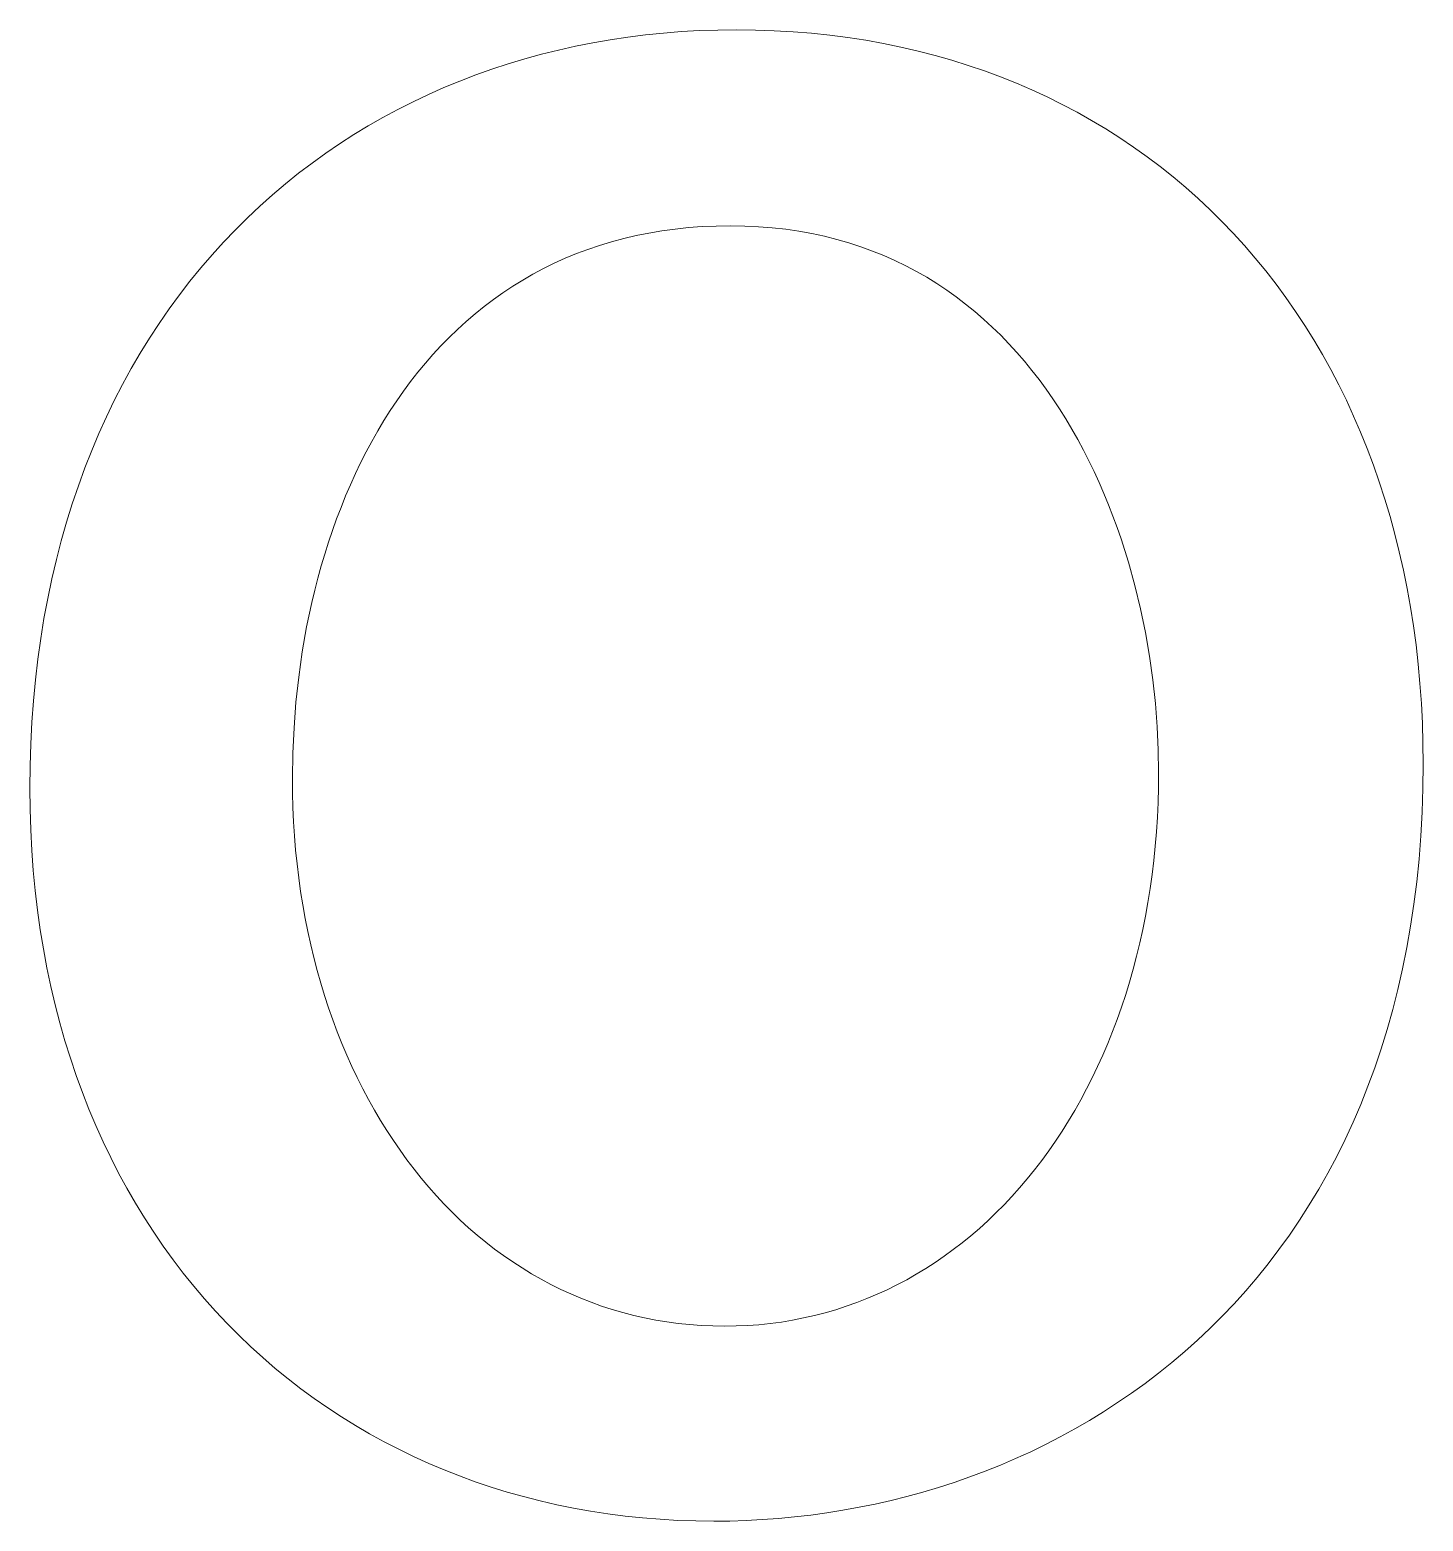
# Model space of a CAD drawing. Header units: millimetres. Extents: x -658 to 2773, y 81 to 2478.
# Drawn here: x 2289.82 to 2306.06, y 138.5 to 155.89 of the extents above; entities that cross this region are included whole.
import ezdxf

# ---------------------------------------------------------------- set-up
doc = ezdxf.new("R2010")
doc.units = ezdxf.units.MM
doc.header["$MEASUREMENT"] = 0
doc.layers.add('Domyślny', color=7, linetype='Continuous', true_color=0x000000)

msp = doc.modelspace()

# ---------------------------------------------------------------- linework, layer by layer
at = {"layer": 'Domyślny', "color": 18, "lineweight": 15, "true_color": 0x000000}
for p, q in [((2296.587, 155.773), (2296.792, 155.804)), ((2296.792, 155.804), (2296.999, 155.83)), ((2296.999, 155.83), (2297.207, 155.851)), ((2297.207, 155.851), (2297.417, 155.868)), ((2297.417, 155.868), (2297.629, 155.88)), ((2297.629, 155.88), (2297.842, 155.887)), ((2297.842, 155.887), (2298.056, 155.889)), ((2298.056, 155.889), (2298.279, 155.887)), ((2298.279, 155.887), (2298.499, 155.879)), ((2298.499, 155.879), (2298.718, 155.866)), ((2298.718, 155.866), (2298.933, 155.849)), ((2298.933, 155.849), (2299.146, 155.826)), ((2299.146, 155.826), (2299.357, 155.799)), ((2299.357, 155.799), (2299.566, 155.767)), ((2295.786, 155.604), (2295.983, 155.653)), ((2295.983, 155.653), (2296.183, 155.698)), ((2296.183, 155.698), (2296.384, 155.738)), ((2296.384, 155.738), (2296.587, 155.773)), ((2299.566, 155.767), (2299.771, 155.73)), ((2299.771, 155.73), (2299.975, 155.688)), ((2299.975, 155.688), (2300.175, 155.642)), ((2300.175, 155.642), (2300.373, 155.591)), ((2295.207, 155.43), (2295.398, 155.493)), ((2295.398, 155.493), (2295.591, 155.551)), ((2295.591, 155.551), (2295.786, 155.604)), ((2300.373, 155.591), (2300.569, 155.535)), ((2300.569, 155.535), (2300.761, 155.475)), ((2300.761, 155.475), (2300.951, 155.41)), ((2294.648, 155.216), (2294.832, 155.292)), ((2294.832, 155.292), (2295.018, 155.363)), ((2295.018, 155.363), (2295.207, 155.43)), ((2300.951, 155.41), (2301.138, 155.341)), ((2301.138, 155.341), (2301.322, 155.267)), ((2301.322, 155.267), (2301.503, 155.189)), ((2294.288, 155.05), (2294.467, 155.135)), ((2294.467, 155.135), (2294.648, 155.216)), ((2301.503, 155.189), (2301.682, 155.106)), ((2301.682, 155.106), (2301.857, 155.02)), ((2293.937, 154.868), (2294.111, 154.961)), ((2294.111, 154.961), (2294.288, 155.05)), ((2301.857, 155.02), (2302.03, 154.929)), ((2302.03, 154.929), (2302.199, 154.833)), ((2293.598, 154.668), (2293.766, 154.77)), ((2293.766, 154.77), (2293.937, 154.868)), ((2302.199, 154.833), (2302.365, 154.734)), ((2293.432, 154.561), (2293.598, 154.668)), ((2302.365, 154.734), (2302.529, 154.63)), ((2302.529, 154.63), (2302.689, 154.522)), ((2293.11, 154.336), (2293.269, 154.451)), ((2293.269, 154.451), (2293.432, 154.561)), ((2302.689, 154.522), (2302.845, 154.41)), ((2302.845, 154.41), (2302.999, 154.295)), ((2292.953, 154.217), (2293.11, 154.336)), ((2302.999, 154.295), (2303.149, 154.175)), ((2292.649, 153.966), (2292.799, 154.093)), ((2292.799, 154.093), (2292.953, 154.217)), ((2303.149, 154.175), (2303.297, 154.051)), ((2303.297, 154.051), (2303.44, 153.923)), ((2292.501, 153.834), (2292.649, 153.966)), ((2303.44, 153.923), (2303.581, 153.792)), ((2292.357, 153.699), (2292.501, 153.834)), ((2303.581, 153.792), (2303.718, 153.656)), ((2292.078, 153.415), (2292.216, 153.559)), ((2292.216, 153.559), (2292.357, 153.699)), ((2297.189, 153.546), (2297.038, 153.52)), ((2297.343, 153.567), (2297.189, 153.546)), ((2297.5, 153.583), (2297.343, 153.567)), ((2297.66, 153.595), (2297.5, 153.583)), ((2297.822, 153.602), (2297.66, 153.595)), ((2297.988, 153.604), (2297.822, 153.602)), ((2298.154, 153.602), (2297.988, 153.604)), ((2298.317, 153.594), (2298.154, 153.602)), ((2298.476, 153.581), (2298.317, 153.594)), ((2298.633, 153.564), (2298.476, 153.581)), ((2298.787, 153.541), (2298.633, 153.564)), ((2298.937, 153.514), (2298.787, 153.541)), ((2303.718, 153.656), (2303.851, 153.517)), ((2291.944, 153.267), (2292.078, 153.415)), ((2296.463, 153.376), (2296.327, 153.33)), ((2296.603, 153.419), (2296.463, 153.376)), ((2296.745, 153.457), (2296.603, 153.419)), ((2296.89, 153.491), (2296.745, 153.457)), ((2297.038, 153.52), (2296.89, 153.491)), ((2299.085, 153.482), (2298.937, 153.514)), ((2299.229, 153.446), (2299.085, 153.482)), ((2299.37, 153.405), (2299.229, 153.446)), ((2299.509, 153.36), (2299.37, 153.405)), ((2299.644, 153.31), (2299.509, 153.36)), ((2303.851, 153.517), (2303.981, 153.374)), ((2303.981, 153.374), (2304.107, 153.228)), ((2291.814, 153.115), (2291.944, 153.267)), ((2296.062, 153.226), (2295.934, 153.168)), ((2296.193, 153.28), (2296.062, 153.226)), ((2296.327, 153.33), (2296.193, 153.28)), ((2299.776, 153.257), (2299.644, 153.31)), ((2299.906, 153.199), (2299.776, 153.257)), ((2300.032, 153.138), (2299.906, 153.199)), ((2304.107, 153.228), (2304.23, 153.078)), ((2291.687, 152.959), (2291.814, 153.115)), ((2295.686, 153.041), (2295.567, 152.972)), ((2295.809, 153.106), (2295.686, 153.041)), ((2295.934, 153.168), (2295.809, 153.106)), ((2300.156, 153.073), (2300.032, 153.138)), ((2300.276, 153.004), (2300.156, 153.073)), ((2304.23, 153.078), (2304.35, 152.924)), ((2291.563, 152.799), (2291.687, 152.959)), ((2295.45, 152.9), (2295.336, 152.824)), ((2295.567, 152.972), (2295.45, 152.9)), ((2300.394, 152.931), (2300.276, 153.004)), ((2300.509, 152.855), (2300.394, 152.931)), ((2300.621, 152.775), (2300.509, 152.855)), ((2304.35, 152.924), (2304.465, 152.767)), ((2291.443, 152.635), (2291.563, 152.799)), ((2295.115, 152.663), (2295.01, 152.577)), ((2295.224, 152.745), (2295.115, 152.663)), ((2295.336, 152.824), (2295.224, 152.745)), ((2300.73, 152.692), (2300.621, 152.775)), ((2300.836, 152.606), (2300.73, 152.692)), ((2304.465, 152.767), (2304.577, 152.606)), ((2291.327, 152.467), (2291.443, 152.635)), ((2294.906, 152.489), (2294.806, 152.397)), ((2295.01, 152.577), (2294.906, 152.489)), ((2300.94, 152.516), (2300.836, 152.606)), ((2301.041, 152.424), (2300.94, 152.516)), ((2304.577, 152.606), (2304.685, 152.442)), ((2291.215, 152.295), (2291.327, 152.467)), ((2294.806, 152.397), (2294.708, 152.303)), ((2301.139, 152.328), (2301.041, 152.424)), ((2301.234, 152.23), (2301.139, 152.328)), ((2304.685, 152.442), (2304.79, 152.274)), ((2291.107, 152.119), (2291.215, 152.295)), ((2294.613, 152.205), (2294.52, 152.105)), ((2294.708, 152.303), (2294.613, 152.205)), ((2301.326, 152.129), (2301.234, 152.23)), ((2304.79, 152.274), (2304.89, 152.103)), ((2291.002, 151.939), (2291.107, 152.119)), ((2294.431, 152.002), (2294.344, 151.897)), ((2294.52, 152.105), (2294.431, 152.002)), ((2301.416, 152.026), (2301.326, 152.129)), ((2301.503, 151.919), (2301.416, 152.026)), ((2304.89, 152.103), (2304.987, 151.929)), ((2290.902, 151.756), (2291.002, 151.939)), ((2294.259, 151.789), (2294.177, 151.678)), ((2294.344, 151.897), (2294.259, 151.789)), ((2301.588, 151.811), (2301.503, 151.919)), ((2301.669, 151.7), (2301.588, 151.811)), ((2304.987, 151.929), (2305.08, 151.751)), ((2290.805, 151.568), (2290.902, 151.756)), ((2294.177, 151.678), (2294.098, 151.565)), ((2301.748, 151.586), (2301.669, 151.7)), ((2305.08, 151.751), (2305.169, 151.57)), ((2290.713, 151.377), (2290.805, 151.568)), ((2294.021, 151.45), (2293.947, 151.333)), ((2294.098, 151.565), (2294.021, 151.45)), ((2301.825, 151.471), (2301.748, 151.586)), ((2301.899, 151.354), (2301.825, 151.471)), ((2305.169, 151.57), (2305.254, 151.386)), ((2290.625, 151.182), (2290.713, 151.377)), ((2293.947, 151.333), (2293.876, 151.213)), ((2301.97, 151.234), (2301.899, 151.354)), ((2305.254, 151.386), (2305.335, 151.198)), ((2290.541, 150.983), (2290.625, 151.182)), ((2293.876, 151.213), (2293.807, 151.091)), ((2302.038, 151.113), (2301.97, 151.234)), ((2302.104, 150.99), (2302.038, 151.113)), ((2305.335, 151.198), (2305.412, 151.008)), ((2290.461, 150.781), (2290.541, 150.983)), ((2293.741, 150.968), (2293.677, 150.842)), ((2293.807, 151.091), (2293.741, 150.968)), ((2302.168, 150.865), (2302.104, 150.99)), ((2305.412, 151.008), (2305.485, 150.814)), ((2290.386, 150.574), (2290.461, 150.781)), ((2293.677, 150.842), (2293.616, 150.715)), ((2302.229, 150.739), (2302.168, 150.865)), ((2305.485, 150.814), (2305.553, 150.618)), ((2290.315, 150.364), (2290.386, 150.574)), ((2293.557, 150.586), (2293.501, 150.455)), ((2293.616, 150.715), (2293.557, 150.586)), ((2302.287, 150.611), (2302.229, 150.739)), ((2302.343, 150.482), (2302.287, 150.611)), ((2305.553, 150.618), (2305.618, 150.418)), ((2293.501, 150.455), (2293.448, 150.322)), ((2302.397, 150.351), (2302.343, 150.482)), ((2305.618, 150.418), (2305.678, 150.216)), ((2290.248, 150.151), (2290.315, 150.364)), ((2293.448, 150.322), (2293.397, 150.188)), ((2302.448, 150.22), (2302.397, 150.351)), ((2290.186, 149.933), (2290.248, 150.151)), ((2293.348, 150.053), (2293.302, 149.916)), ((2293.397, 150.188), (2293.348, 150.053)), ((2302.496, 150.087), (2302.448, 150.22)), ((2302.542, 149.954), (2302.496, 150.087)), ((2305.678, 150.216), (2305.735, 150.01)), ((2290.129, 149.712), (2290.186, 149.933)), ((2293.302, 149.916), (2293.258, 149.778)), ((2302.586, 149.819), (2302.542, 149.954)), ((2305.735, 150.01), (2305.786, 149.802)), ((2290.077, 149.488), (2290.129, 149.712)), ((2293.258, 149.778), (2293.217, 149.639)), ((2302.627, 149.684), (2302.586, 149.819)), ((2305.786, 149.802), (2305.834, 149.591)), ((2293.217, 149.639), (2293.178, 149.498)), ((2302.703, 149.412), (2302.627, 149.684)), ((2305.834, 149.591), (2305.877, 149.377)), ((2290.029, 149.259), (2290.077, 149.488)), ((2293.142, 149.357), (2293.108, 149.214)), ((2293.178, 149.498), (2293.142, 149.357)), ((2302.769, 149.137), (2302.703, 149.412)), ((2305.877, 149.377), (2305.916, 149.16)), ((2289.985, 149.028), (2290.029, 149.259)), ((2293.108, 149.214), (2293.047, 148.927)), ((2289.947, 148.792), (2289.985, 149.028)), ((2302.826, 148.862), (2302.769, 149.137)), ((2305.916, 149.16), (2305.951, 148.941)), ((2293.047, 148.927), (2292.996, 148.636)), ((2302.873, 148.586), (2302.826, 148.862)), ((2305.951, 148.941), (2305.981, 148.719)), ((2289.914, 148.553), (2289.947, 148.792)), ((2305.981, 148.719), (2306.006, 148.494)), ((2289.885, 148.311), (2289.914, 148.553)), ((2292.996, 148.636), (2292.955, 148.344)), ((2302.912, 148.311), (2302.873, 148.586)), ((2306.006, 148.494), (2306.027, 148.267)), ((2289.862, 148.065), (2289.885, 148.311)), ((2292.955, 148.344), (2292.922, 148.049)), ((2302.942, 148.037), (2302.912, 148.311)), ((2306.027, 148.267), (2306.043, 148.037)), ((2289.844, 147.816), (2289.862, 148.065)), ((2292.922, 148.049), (2292.9, 147.753)), ((2302.963, 147.765), (2302.942, 148.037)), ((2306.043, 148.037), (2306.055, 147.805)), ((2289.83, 147.563), (2289.844, 147.816)), ((2306.055, 147.805), (2306.062, 147.57)), ((2292.9, 147.753), (2292.886, 147.457)), ((2302.976, 147.496), (2302.963, 147.765)), ((2289.823, 147.307), (2289.83, 147.563)), ((2292.886, 147.457), (2292.881, 147.161)), ((2302.98, 147.23), (2302.976, 147.496)), ((2306.062, 147.57), (2306.064, 147.333)), ((2289.82, 147.047), (2289.823, 147.307)), ((2306.064, 147.333), (2306.061, 147.047)), ((2292.881, 147.161), (2292.883, 146.992)), ((2302.978, 147.055), (2302.98, 147.23)), ((2289.822, 146.803), (2289.82, 147.047)), ((2292.883, 146.992), (2292.888, 146.823)), ((2302.974, 146.882), (2302.978, 147.055)), ((2306.061, 147.047), (2306.052, 146.767)), ((2289.83, 146.561), (2289.822, 146.803)), ((2292.888, 146.823), (2292.895, 146.657)), ((2302.966, 146.71), (2302.974, 146.882)), ((2306.052, 146.767), (2306.037, 146.491)), ((2292.895, 146.657), (2292.906, 146.491)), ((2302.955, 146.54), (2302.966, 146.71)), ((2289.843, 146.323), (2289.83, 146.561)), ((2292.906, 146.491), (2292.919, 146.327)), ((2302.941, 146.372), (2302.955, 146.54)), ((2306.037, 146.491), (2306.016, 146.221)), ((2289.86, 146.087), (2289.843, 146.323)), ((2292.919, 146.327), (2292.936, 146.164)), ((2302.924, 146.205), (2302.941, 146.372)), ((2289.882, 145.854), (2289.86, 146.087)), ((2292.936, 146.164), (2292.955, 146.003)), ((2302.904, 146.04), (2302.924, 146.205)), ((2306.016, 146.221), (2305.989, 145.955)), ((2292.955, 146.003), (2292.977, 145.844)), ((2302.855, 145.716), (2302.881, 145.877)), ((2302.881, 145.877), (2302.904, 146.04)), ((2305.989, 145.955), (2305.956, 145.695)), ((2289.909, 145.625), (2289.882, 145.854)), ((2292.977, 145.844), (2293.003, 145.686)), ((2302.827, 145.556), (2302.855, 145.716)), ((2289.941, 145.398), (2289.909, 145.625)), ((2293.003, 145.686), (2293.031, 145.53)), ((2293.031, 145.53), (2293.061, 145.376)), ((2302.795, 145.399), (2302.827, 145.556)), ((2305.956, 145.695), (2305.917, 145.439)), ((2289.978, 145.175), (2289.941, 145.398)), ((2293.061, 145.376), (2293.095, 145.223)), ((2302.761, 145.243), (2302.795, 145.399)), ((2305.917, 145.439), (2305.873, 145.189)), ((2293.095, 145.223), (2293.131, 145.072)), ((2302.723, 145.089), (2302.761, 145.243)), ((2305.873, 145.189), (2305.824, 144.943)), ((2290.019, 144.954), (2289.978, 145.175)), ((2293.131, 145.072), (2293.17, 144.923)), ((2302.684, 144.938), (2302.723, 145.089)), ((2290.065, 144.737), (2290.019, 144.954)), ((2293.17, 144.923), (2293.212, 144.776)), ((2302.641, 144.788), (2302.684, 144.938)), ((2305.824, 144.943), (2305.77, 144.702)), ((2290.115, 144.523), (2290.065, 144.737)), ((2293.212, 144.776), (2293.256, 144.631)), ((2302.596, 144.641), (2302.641, 144.788)), ((2305.77, 144.702), (2305.71, 144.467)), ((2290.17, 144.312), (2290.115, 144.523)), ((2293.256, 144.631), (2293.303, 144.488)), ((2293.303, 144.488), (2293.352, 144.347)), ((2302.497, 144.352), (2302.548, 144.495)), ((2302.548, 144.495), (2302.596, 144.641)), ((2290.229, 144.104), (2290.17, 144.312)), ((2293.352, 144.347), (2293.404, 144.208)), ((2302.444, 144.211), (2302.497, 144.352)), ((2305.71, 144.467), (2305.645, 144.236)), ((2293.404, 144.208), (2293.459, 144.071)), ((2302.388, 144.073), (2302.444, 144.211)), ((2305.645, 144.236), (2305.575, 144.01)), ((2290.293, 143.899), (2290.229, 144.104)), ((2293.459, 144.071), (2293.516, 143.936)), ((2302.33, 143.936), (2302.388, 144.073)), ((2305.575, 144.01), (2305.5, 143.788)), ((2290.361, 143.698), (2290.293, 143.899)), ((2293.516, 143.936), (2293.575, 143.803)), ((2293.575, 143.803), (2293.637, 143.673)), ((2302.206, 143.67), (2302.269, 143.802)), ((2302.269, 143.802), (2302.33, 143.936)), ((2290.433, 143.5), (2290.361, 143.698)), ((2293.637, 143.673), (2293.701, 143.544)), ((2302.141, 143.541), (2302.206, 143.67)), ((2305.5, 143.788), (2305.42, 143.572)), ((2290.509, 143.305), (2290.433, 143.5)), ((2293.701, 143.544), (2293.768, 143.419)), ((2302.073, 143.414), (2302.141, 143.541)), ((2305.42, 143.572), (2305.336, 143.36)), ((2290.59, 143.114), (2290.509, 143.305)), ((2293.768, 143.419), (2293.837, 143.295)), ((2293.837, 143.295), (2293.909, 143.174)), ((2301.93, 143.168), (2302.003, 143.29)), ((2302.003, 143.29), (2302.073, 143.414)), ((2305.336, 143.36), (2305.247, 143.153)), ((2290.674, 142.926), (2290.59, 143.114)), ((2293.909, 143.174), (2293.982, 143.055)), ((2301.855, 143.049), (2301.93, 143.168)), ((2305.247, 143.153), (2305.154, 142.951)), ((2290.763, 142.742), (2290.674, 142.926)), ((2293.982, 143.055), (2294.058, 142.939)), ((2294.058, 142.939), (2294.136, 142.826)), ((2301.699, 142.818), (2301.778, 142.932)), ((2301.778, 142.932), (2301.855, 143.049)), ((2305.154, 142.951), (2305.056, 142.754)), ((2294.136, 142.826), (2294.217, 142.715)), ((2301.617, 142.706), (2301.699, 142.818)), ((2305.056, 142.754), (2304.954, 142.561)), ((2290.855, 142.561), (2290.763, 142.742)), ((2294.217, 142.715), (2294.299, 142.606)), ((2294.299, 142.606), (2294.384, 142.5)), ((2301.448, 142.492), (2301.533, 142.598)), ((2301.533, 142.598), (2301.617, 142.706)), ((2290.952, 142.384), (2290.855, 142.561)), ((2294.384, 142.5), (2294.471, 142.397)), ((2301.36, 142.388), (2301.448, 142.492)), ((2304.954, 142.561), (2304.847, 142.373)), ((2291.052, 142.21), (2290.952, 142.384)), ((2294.471, 142.397), (2294.56, 142.297)), ((2294.56, 142.297), (2294.651, 142.2)), ((2301.178, 142.191), (2301.27, 142.288)), ((2301.27, 142.288), (2301.36, 142.388)), ((2304.847, 142.373), (2304.737, 142.19)), ((2291.156, 142.039), (2291.052, 142.21)), ((2294.651, 142.2), (2294.744, 142.105)), ((2294.744, 142.105), (2294.839, 142.013)), ((2300.988, 142.004), (2301.084, 142.096)), ((2301.084, 142.096), (2301.178, 142.191)), ((2304.737, 142.19), (2304.623, 142.012)), ((2291.264, 141.873), (2291.156, 142.039)), ((2294.839, 142.013), (2294.936, 141.924)), ((2294.936, 141.924), (2295.035, 141.838)), ((2300.791, 141.83), (2300.89, 141.916)), ((2300.89, 141.916), (2300.988, 142.004)), ((2304.623, 142.012), (2304.505, 141.838)), ((2291.375, 141.709), (2291.264, 141.873)), ((2291.491, 141.55), (2291.375, 141.709)), ((2295.035, 141.838), (2295.136, 141.755)), ((2295.136, 141.755), (2295.239, 141.675)), ((2300.586, 141.668), (2300.689, 141.747)), ((2300.689, 141.747), (2300.791, 141.83)), ((2304.505, 141.838), (2304.383, 141.669)), ((2291.609, 141.394), (2291.491, 141.55)), ((2295.239, 141.675), (2295.343, 141.599)), ((2295.343, 141.599), (2295.45, 141.525)), ((2300.374, 141.518), (2300.481, 141.591)), ((2300.481, 141.591), (2300.586, 141.668)), ((2304.383, 141.669), (2304.257, 141.504)), ((2291.732, 141.242), (2291.609, 141.394)), ((2295.45, 141.525), (2295.558, 141.454)), ((2295.558, 141.454), (2295.668, 141.387)), ((2295.668, 141.387), (2295.78, 141.323)), ((2300.043, 141.317), (2300.155, 141.381)), ((2300.155, 141.381), (2300.265, 141.448)), ((2300.265, 141.448), (2300.374, 141.518)), ((2304.257, 141.504), (2304.128, 141.344)), ((2291.857, 141.094), (2291.732, 141.242)), ((2295.78, 141.323), (2295.894, 141.263)), ((2295.894, 141.263), (2296.009, 141.205)), ((2296.009, 141.205), (2296.126, 141.151)), ((2299.697, 141.147), (2299.814, 141.2)), ((2299.814, 141.2), (2299.929, 141.257)), ((2299.929, 141.257), (2300.043, 141.317)), ((2303.995, 141.189), (2303.86, 141.038)), ((2304.128, 141.344), (2303.995, 141.189)), ((2291.986, 140.949), (2291.857, 141.094)), ((2296.126, 141.151), (2296.244, 141.101)), ((2296.244, 141.101), (2296.364, 141.054)), ((2296.364, 141.054), (2296.486, 141.01)), ((2296.486, 141.01), (2296.609, 140.97)), ((2299.338, 141.007), (2299.46, 141.05)), ((2299.46, 141.05), (2299.579, 141.097)), ((2299.579, 141.097), (2299.697, 141.147)), ((2303.86, 141.038), (2303.72, 140.892)), ((2292.119, 140.808), (2291.986, 140.949)), ((2296.609, 140.97), (2296.734, 140.934)), ((2296.734, 140.934), (2296.86, 140.901)), ((2296.86, 140.901), (2296.988, 140.872)), ((2296.988, 140.872), (2297.117, 140.847)), ((2297.117, 140.847), (2297.247, 140.825)), ((2298.583, 140.824), (2298.712, 140.846)), ((2298.712, 140.846), (2298.84, 140.871)), ((2298.84, 140.871), (2298.967, 140.899)), ((2298.967, 140.899), (2299.092, 140.932)), ((2299.092, 140.932), (2299.216, 140.968)), ((2299.216, 140.968), (2299.338, 141.007)), ((2303.72, 140.892), (2303.578, 140.75)), ((2292.255, 140.672), (2292.119, 140.808)), ((2292.394, 140.538), (2292.255, 140.672)), ((2297.247, 140.825), (2297.379, 140.807)), ((2297.379, 140.807), (2297.512, 140.794)), ((2297.512, 140.794), (2297.647, 140.784)), ((2297.647, 140.784), (2297.782, 140.778)), ((2297.782, 140.778), (2297.919, 140.776)), ((2297.919, 140.776), (2298.054, 140.778)), ((2298.054, 140.778), (2298.188, 140.783)), ((2298.188, 140.783), (2298.321, 140.793)), ((2298.321, 140.793), (2298.452, 140.807)), ((2298.452, 140.807), (2298.583, 140.824)), ((2303.578, 140.75), (2303.433, 140.613)), ((2292.536, 140.409), (2292.394, 140.538)), ((2303.433, 140.613), (2303.284, 140.48)), ((2292.681, 140.284), (2292.536, 140.409)), ((2303.133, 140.352), (2302.979, 140.228)), ((2303.284, 140.48), (2303.133, 140.352)), ((2292.83, 140.163), (2292.681, 140.284)), ((2292.981, 140.046), (2292.83, 140.163)), ((2302.979, 140.228), (2302.823, 140.109)), ((2293.135, 139.933), (2292.981, 140.046)), ((2302.664, 139.994), (2302.502, 139.884)), ((2302.823, 140.109), (2302.664, 139.994)), ((2293.293, 139.823), (2293.135, 139.933)), ((2293.453, 139.718), (2293.293, 139.823)), ((2302.502, 139.884), (2302.339, 139.777)), ((2293.616, 139.617), (2293.453, 139.718)), ((2293.781, 139.521), (2293.616, 139.617)), ((2302.173, 139.676), (2302.005, 139.578)), ((2302.339, 139.777), (2302.173, 139.676)), ((2293.95, 139.428), (2293.781, 139.521)), ((2301.834, 139.485), (2301.662, 139.397)), ((2302.005, 139.578), (2301.834, 139.485)), ((2294.121, 139.34), (2293.95, 139.428)), ((2294.294, 139.255), (2294.121, 139.34)), ((2301.489, 139.312), (2301.313, 139.232)), ((2301.662, 139.397), (2301.489, 139.312)), ((2294.47, 139.176), (2294.294, 139.255)), ((2294.649, 139.1), (2294.47, 139.176)), ((2294.83, 139.029), (2294.649, 139.1)), ((2301.136, 139.157), (2300.957, 139.085)), ((2301.313, 139.232), (2301.136, 139.157)), ((2295.013, 138.962), (2294.83, 139.029)), ((2295.199, 138.9), (2295.013, 138.962)), ((2300.596, 138.955), (2300.414, 138.896)), ((2300.778, 139.018), (2300.596, 138.955)), ((2300.957, 139.085), (2300.778, 139.018)), ((2295.386, 138.842), (2295.199, 138.9)), ((2295.576, 138.788), (2295.386, 138.842)), ((2295.768, 138.739), (2295.576, 138.788)), ((2300.046, 138.791), (2299.86, 138.744)), ((2300.23, 138.841), (2300.046, 138.791)), ((2300.414, 138.896), (2300.23, 138.841)), ((2295.963, 138.694), (2295.768, 138.739)), ((2296.159, 138.654), (2295.963, 138.694)), ((2296.357, 138.619), (2296.159, 138.654)), ((2296.557, 138.588), (2296.357, 138.619)), ((2296.759, 138.562), (2296.557, 138.588)), ((2298.924, 138.574), (2298.736, 138.552)), ((2299.112, 138.6), (2298.924, 138.574)), ((2299.3, 138.63), (2299.112, 138.6)), ((2299.488, 138.664), (2299.3, 138.63)), ((2299.674, 138.702), (2299.488, 138.664)), ((2299.86, 138.744), (2299.674, 138.702)), ((2296.962, 138.541), (2296.759, 138.562)), ((2297.168, 138.524), (2296.962, 138.541)), ((2297.375, 138.512), (2297.168, 138.524)), ((2297.583, 138.505), (2297.375, 138.512)), ((2297.794, 138.502), (2297.583, 138.505)), ((2297.982, 138.504), (2297.794, 138.502)), ((2298.17, 138.51), (2297.982, 138.504)), ((2298.359, 138.52), (2298.17, 138.51)), ((2298.547, 138.534), (2298.359, 138.52)), ((2298.736, 138.552), (2298.547, 138.534))]:
    msp.add_line(p, q, dxfattribs=at)

doc.saveas('drawing.dxf')
